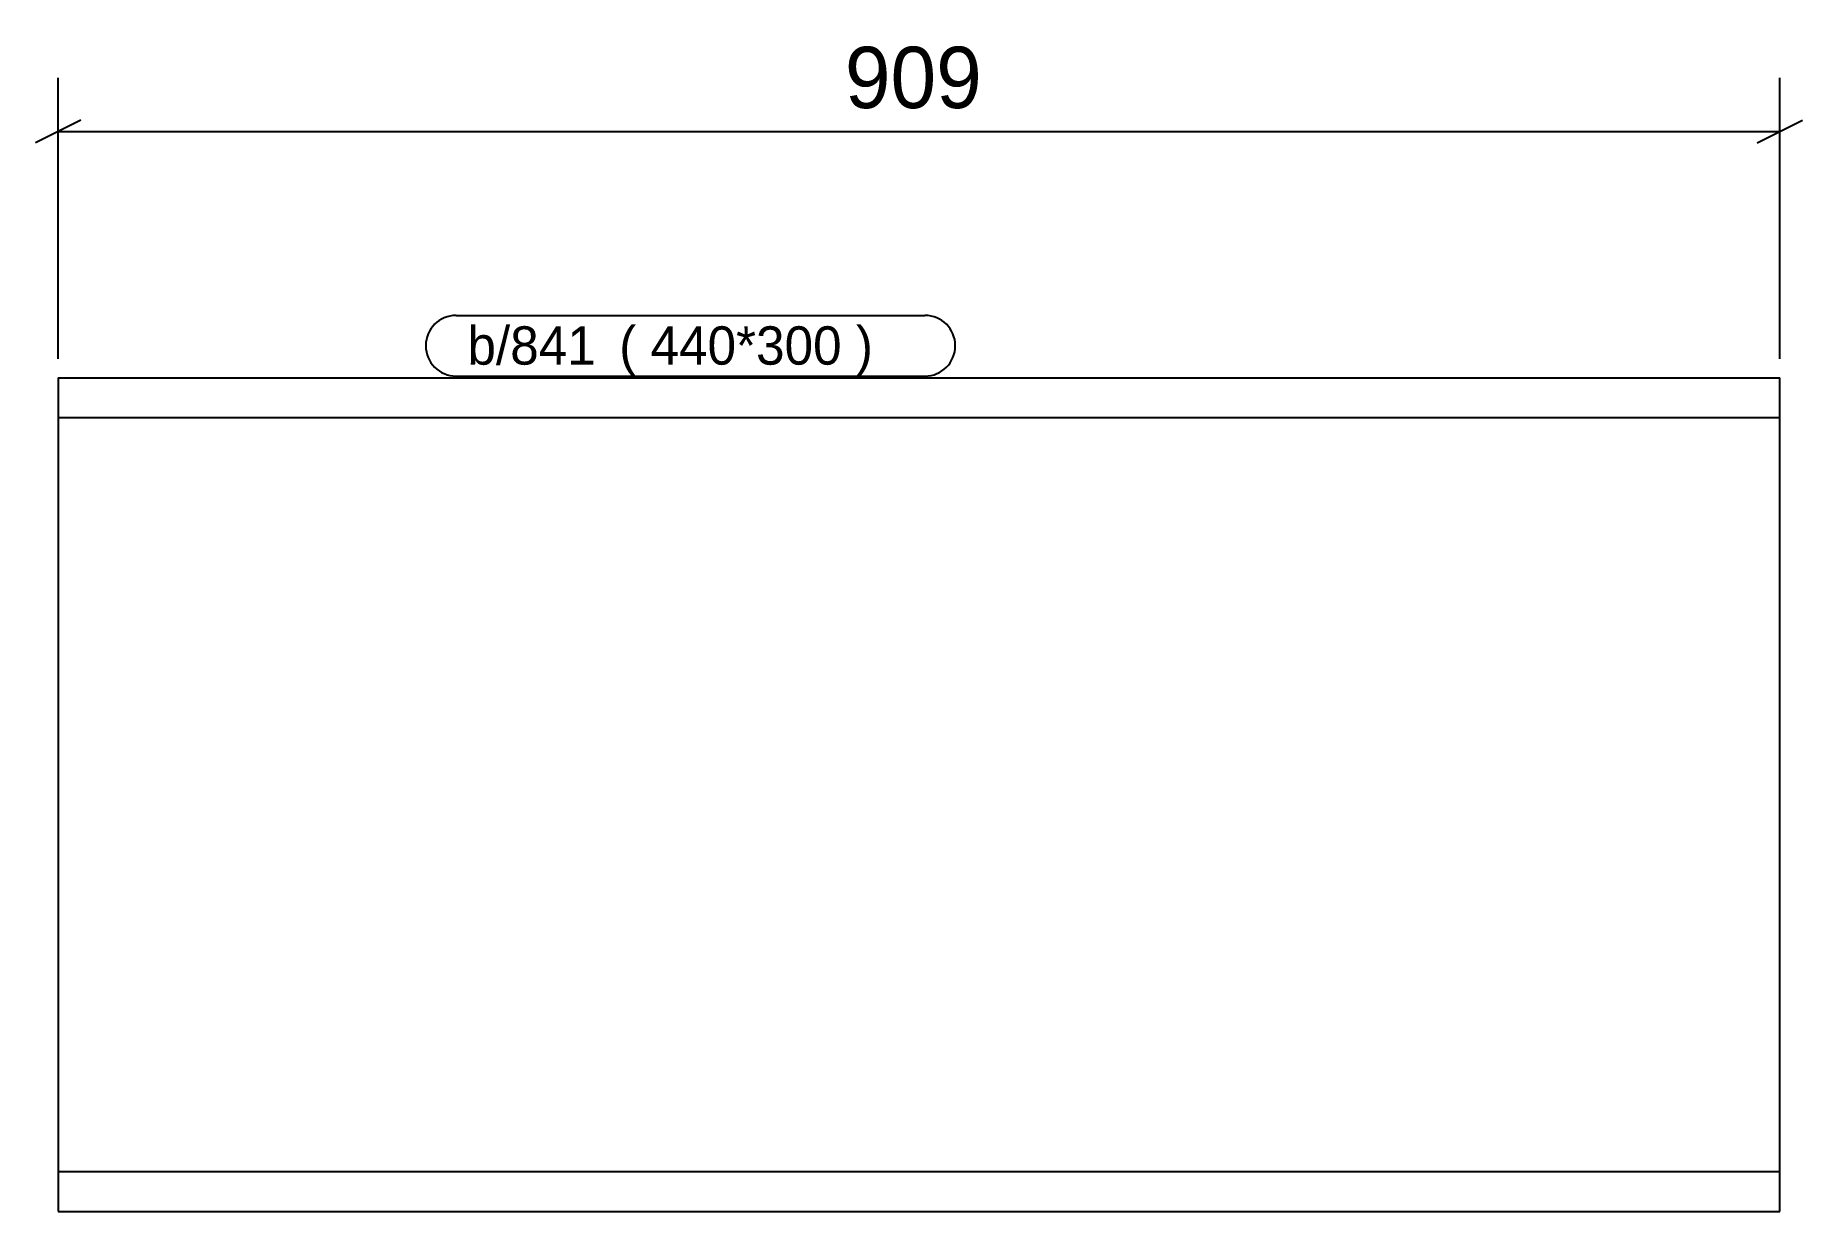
# Model space of a CAD drawing. Header units: millimetres. Extents: x 32 to 965, y 32 to 653.
import ezdxf

# ---------------------------------------------------------------- set-up
doc = ezdxf.new("R2010")
doc.units = ezdxf.units.MM
doc.styles.add('Comic Sans MS', font='COMIC.TTF', dxfattribs={"height": 0.2})

msp = doc.modelspace()

# ---------------------------------------------------------------- linework, layer by layer
at = {"color": 8, "linetype": 'Continuous'}
for p, q in [((44, 482), (44, 630.4)), ((952.54, 482), (952.54, 630.4)), ((56, 608), (32, 596)), ((940.54, 596), (964.54, 608)), ((44, 602), (952.54, 602))]:
    msp.add_line(p, q, dxfattribs=at)
at = {"color": 7, "linetype": 'Continuous'}
for p, q in [((254, 505), (501.43, 505)), ((44, 472), (44, 32)), ((44, 472), (952.54, 472)), ((254, 473), (501.43, 473)), ((952.54, 32), (952.54, 472)), ((952.54, 451), (44, 451)), ((952.54, 53), (44, 53)), ((44, 32), (952.54, 32))]:
    msp.add_line(p, q, dxfattribs=at)
for centre, start, end in [((254, 489), 90, 270), ((501.43, 489), 270, 90)]:
    msp.add_arc(centre, 16, start, end, dxfattribs=at)

# ---------------------------------------------------------------- wipeouts: each hides what was drawn before it
at = {"color": 0}
for points in [[(543.76, 608), (543.76, 652.8), (452.78, 652.8), (452.78, 608)], [(334.08, 479), (334.08, 499), (260, 499), (260, 479)], [(495.43, 479), (495.43, 499), (340.08, 499), (340.08, 479)]]:
    msp.add_wipeout(points, dxfattribs=at)

# ---------------------------------------------------------------- next in the draw order: texts
at = {"color": 3, "style": 'Comic Sans MS'}
msp.add_text('909', height=32.375, dxfattribs=at).set_placement((459.18, 614.4))

# ---------------------------------------------------------------- next in the draw order: wipeouts: each hides what was drawn before it
at = {"color": 0}
for points in [[(334.08, 479), (334.08, 499), (260, 499), (260, 479)], [(495.43, 479), (495.43, 499), (340.08, 499), (340.08, 479)]]:
    msp.add_wipeout(points, dxfattribs=at)

# ---------------------------------------------------------------- next in the draw order: texts
at = {"color": 3, "style": 'Comic Sans MS'}
for s, height, p in [('b/841', 20.234, (260, 479)), ('(\xa0440*300\xa0) ', 20.2344, (340.08, 479))]:
    msp.add_text(s, height=height, dxfattribs=at).set_placement(p)

doc.saveas('drawing.dxf')
